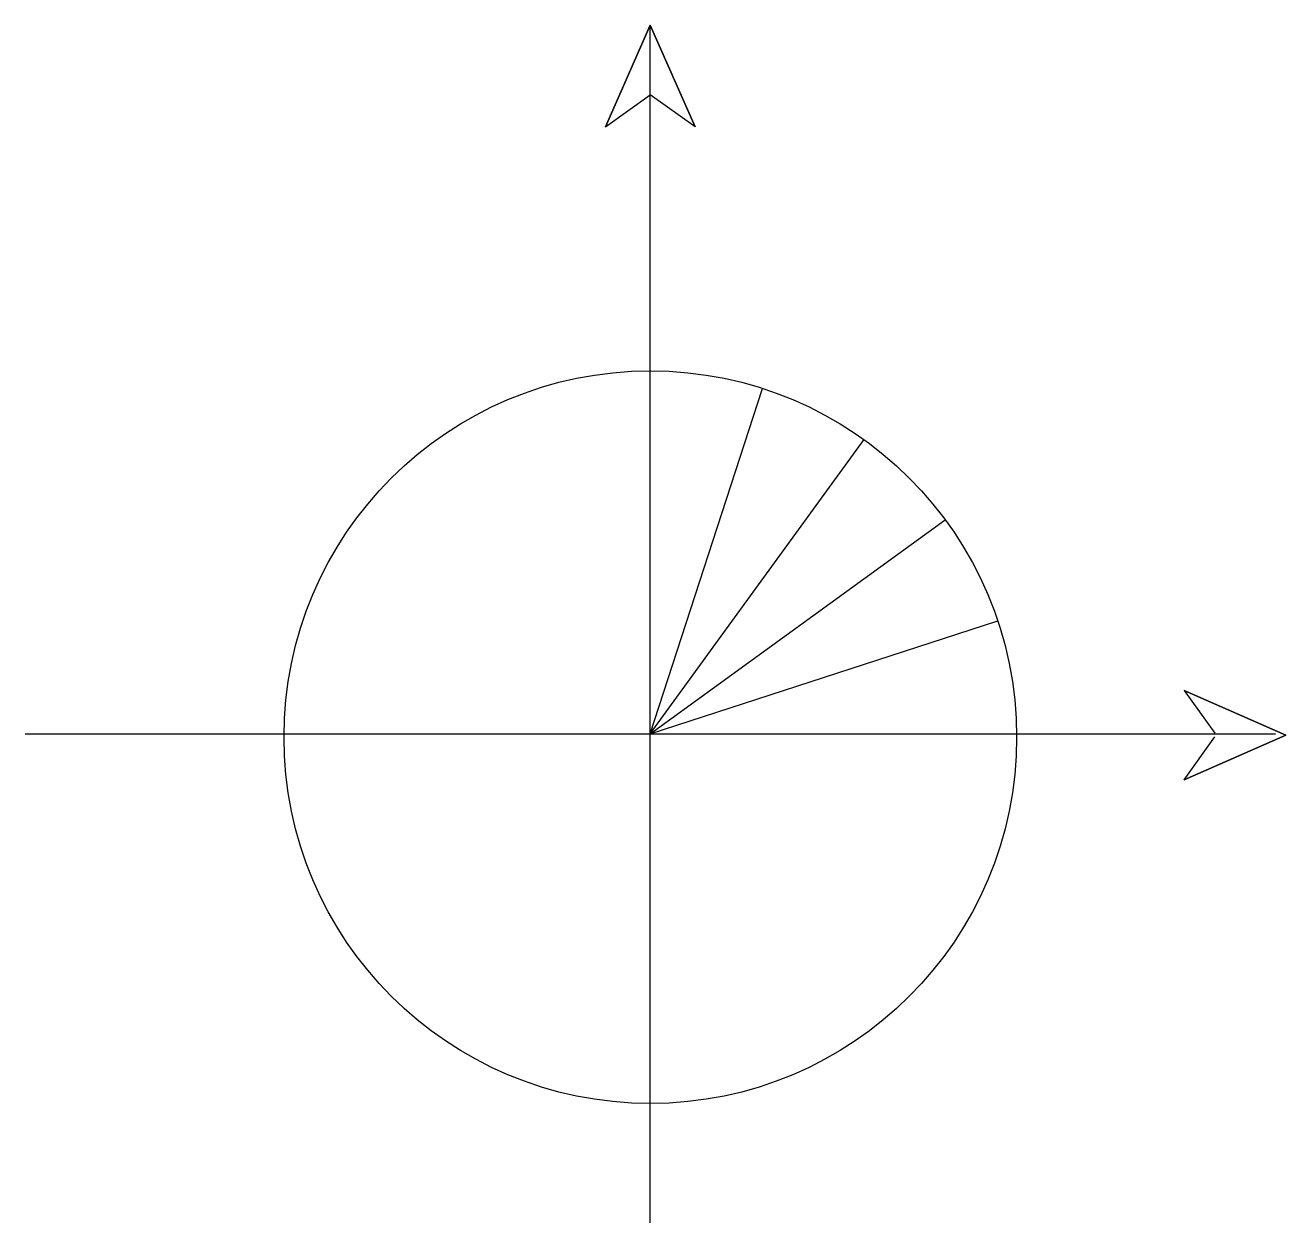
# Model space of a CAD drawing. Header units: metres. Extents: x 11 to 135, y 3 to 41.
# Drawn here: x 11.124 to 14.566, y 8.875 to 12.144 of the extents above; entities that cross this region are included whole.
import ezdxf

# ---------------------------------------------------------------- set-up
doc = ezdxf.new("R2010")
doc.units = ezdxf.units.M

msp = doc.modelspace()

# ---------------------------------------------------------------- linework, layer by layer
at = {"color": 4}
for p, q in [((12.8307, 12.1441), (12.7086, 11.8666)), ((12.7086, 11.8666), (12.8307, 12.1441)), ((12.8307, 8.8755), (12.8307, 12.1441)), ((12.8307, 12.1441), (12.9528, 11.8666)), ((12.9528, 11.8666), (12.8307, 12.1441)), ((12.7086, 11.8666), (12.8307, 11.9538)), ((12.9528, 11.8666), (12.8307, 11.9538)), ((12.8307, 10.2098), (13.1371, 11.1528)), ((12.8307, 10.2098), (13.4142, 11.013)), ((12.8307, 10.2098), (13.6355, 10.7945)), ((12.8307, 10.2098), (13.7791, 10.518)), ((14.5656, 10.2065), (14.2881, 10.3286)), ((14.2881, 10.3286), (14.5656, 10.2065)), ((14.2881, 10.3286), (14.3717, 10.2115)), ((11.1241, 10.2098), (14.5372, 10.2098)), ((14.5656, 10.2065), (14.2881, 10.0845)), ((14.2881, 10.0845), (14.5656, 10.2065)), ((14.2881, 10.0845), (14.3717, 10.2016))]:
    msp.add_line(p, q, dxfattribs=at)
msp.add_circle((12.8307, 10.2009), 1, dxfattribs=at)

doc.saveas('drawing.dxf')
